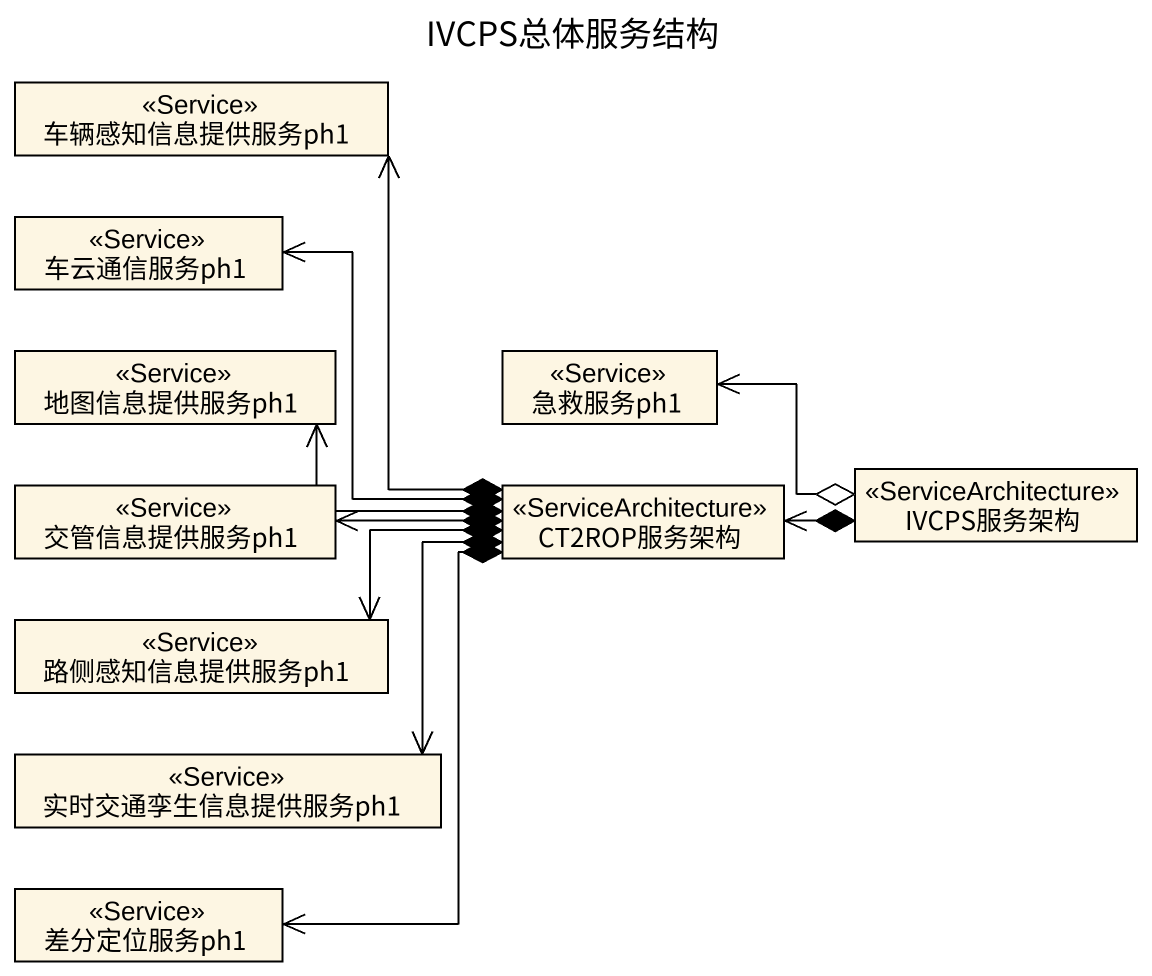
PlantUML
@startuml
title IVCPS总体服务结构
hide circle
hide empty members
class 车辆感知信息提供服务ph1 <<Service>>
class 车云通信服务ph1 <<Service>>
class 地图信息提供服务ph1 <<Service>>
class 急救服务ph1 <<Service>>
class 交管信息提供服务ph1 <<Service>>
class CT2ROP服务架构 <<ServiceArchitecture>>
class IVCPS服务架构 <<ServiceArchitecture>>
class 路侧感知信息提供服务ph1 <<Service>>
class 实时交通孪生信息提供服务ph1 <<Service>>
class 差分定位服务ph1 <<Service>>
CT2ROP服务架构 *-up-> 车辆感知信息提供服务ph1
CT2ROP服务架构 *-left-> 车云通信服务ph1
CT2ROP服务架构 *-left-> 地图信息提供服务ph1
CT2ROP服务架构 *-left-> 交管信息提供服务ph1
CT2ROP服务架构 *-left-> 路侧感知信息提供服务ph1
CT2ROP服务架构 *--> 实时交通孪生信息提供服务ph1
CT2ROP服务架构 *--> 差分定位服务ph1
IVCPS服务架构 o-left-> 急救服务ph1
IVCPS服务架构 *-left-> CT2ROP服务架构
@enduml
